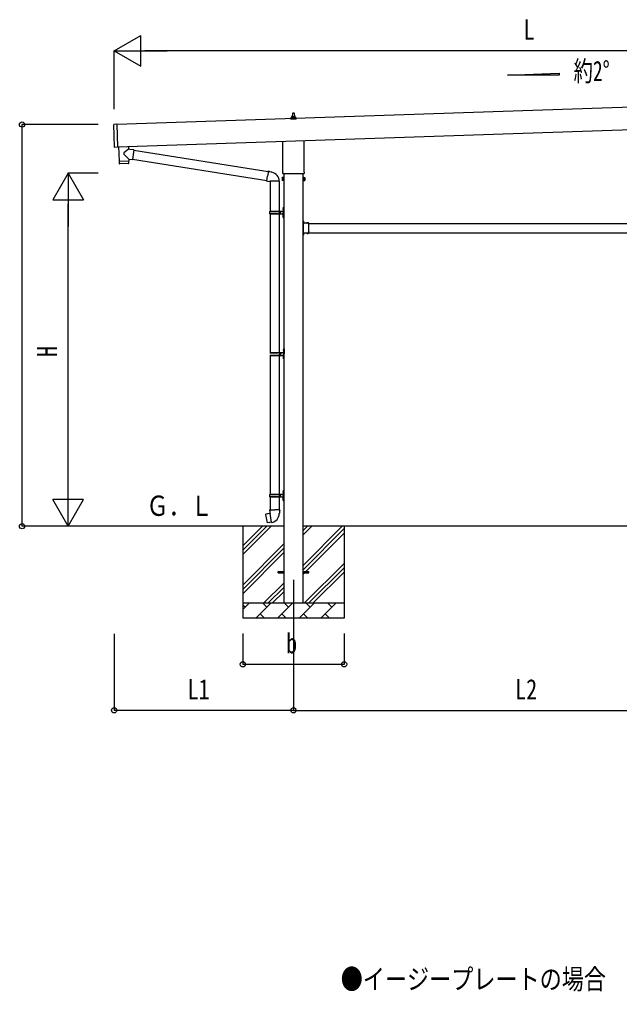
# Model space of a CAD drawing. Units: millimetres, scale not verified. Extents: x -16820 to 16820, y -11880 to 11880.
# Drawn here: x -6023 to -2113, y -5454 to 882 of the extents above; entities that cross this region are included whole.
import ezdxf
from ezdxf.enums import TextEntityAlignment as Align

# ---------------------------------------------------------------- set-up
doc = ezdxf.new("R2010")
doc.units = ezdxf.units.MM
doc.header["$LTSCALE"] = 50
for name, color, linetype in [('0-2_USER1', 3, 'Continuous'), ('0-4_YKK_12', 2, 'Continuous'), ('0-5_YKK_13', 4, 'Continuous'), ('0-6_YKK_A1', 4, 'Continuous'), ('0-7_YKK_D', 6, 'Continuous')]:
    doc.layers.add(name, color=color, linetype=linetype)
doc.styles.add('ＭＳ ゴシック', font='')
doc.styles.get('ＭＳ ゴシック').set_extended_font_data('MS Gothic')

msp = doc.modelspace()

# ---------------------------------------------------------------- linework, layer by layer
at = {"layer": '0-4_YKK_12'}
msp.add_line((-4237.42, -2771), (-4237.42, -3271), dxfattribs=at)
at = {"layer": '0-5_YKK_13'}
for p, q in [((-4243.42, 248.26), (-4242.69, 271.79)), ((-4241.69, 272.76), (-4233.15, 272.76)), ((-4232.15, 271.79), (-4231.42, 248.26)), ((-5403.72, 49.16), (-5408.65, 197.08)), ((-5388.7, 198.75), (-5407.68, 198.11)), ((-4255.67, 232.76), (-4255.67, 240.47)), ((-4219.17, 232.76), (-4255.67, 232.76)), ((-4255.29, 241.26), (-4219.55, 241.26)), ((-4254.91, 241.45), (-4248.19, 243.08)), ((-4247.8, 243.26), (-4227.04, 243.26)), ((-4247.42, 244.05), (-4247.42, 248.26)), ((-4246.42, 248.26), (-4228.42, 248.26)), ((-4227.42, 244.05), (-4227.42, 248.26)), ((-4219.94, 241.45), (-4226.66, 243.08)), ((-4219.17, 232.76), (-4219.17, 240.47)), ((-4305.72, -111.23), (-4305.72, 88.35)), ((-4169.12, 92.9), (-4169.12, -111.23)), ((-5310.47, -28.07), (-5341.96, 4.44)), ((-5313.23, 54.76), (-5312.62, 36.58)), ((-5277.02, 31.52), (-5285.99, -31.55)), ((-5277.28, 29.69), (-4401.29, -109.78)), ((-5374, -43.21), (-5373.34, -56.25)), ((-5312.73, -57.18), (-5370.24, -59.09)), ((-5369.53, -42.06), (-5369.48, -43.06)), ((-5314.57, -40.23), (-5314.55, -41.23)), ((-5310.47, -28.07), (-5285.99, -31.55)), ((-5310.47, -28.07), (-5310.07, -40.08)), ((-5285.73, -29.72), (-4411.71, -168.88)), ((-4400.97, -107.96), (-4406.5, -139.33)), ((-4400.97, -107.96), (-4399.83, -105.98)), ((-4399.83, -105.98), (-4396.26, -106.61)), ((-4396.26, -106.61), (-4395.85, -108.96)), ((-4381.33, -111.78), (-4379.65, -113.41)), ((-4379.65, -113.41), (-4377.53, -113.86)), ((-4307.42, -120), (-4307.42, -114.5)), ((-4169.48, -123.5), (-4305.36, -123.5)), ((-4167.42, -114.5), (-4167.42, -120)), ((-4412.03, -170.7), (-4406.5, -139.33)), ((-4412.03, -170.7), (-4411.63, -172.95)), ((-4412.03, -170.7), (-4406.88, -171.51)), ((-4411.63, -172.95), (-4408.07, -173.58)), ((-4408.07, -173.58), (-4406.88, -171.51)), ((-4406.88, -171.51), (-4392.27, -173.82)), ((-4392.27, -173.82), (-4390.07, -172.84)), ((-4329.77, -173.24), (-4390.96, -173.24)), ((-4389.92, -173.24), (-4389.92, -367)), ((-4329.92, -173.24), (-4329.92, -367)), ((-4311.42, -149.5), (-4310.66, -148.19)), ((-4311.42, -149.5), (-4311.42, -166.5)), ((-4311.42, -166.5), (-4310.66, -167.81)), ((-4304.42, -153.09), (-4310.66, -153.09)), ((-4304.42, -162.91), (-4310.66, -162.91)), ((-4304.42, -167.81), (-4310.66, -167.81)), ((-4301.92, -167.2), (-4304.42, -167.2)), ((-4172.92, -167.2), (-4170.42, -167.2)), ((-4170.42, -153.09), (-4164.18, -153.09)), ((-4170.42, -162.91), (-4164.18, -162.91)), ((-4170.42, -167.81), (-4164.18, -167.81)), ((-4163.42, -149.5), (-4164.18, -148.19)), ((-4163.42, -166.5), (-4164.18, -167.81)), ((-4163.42, -149.5), (-4163.42, -166.5)), ((-4392.92, -369), (-4342.59, -369)), ((-4391.92, -367), (-4305.92, -367)), ((-4391.92, -367), (-4391.92, -369)), ((-4332.92, -367), (-4332.92, -371.5)), ((-4332.92, -371.5), (-4330.92, -371.5)), ((-4330.92, -371.5), (-4330.92, -376)), ((-4330.92, -380.5), (-4330.92, -376)), ((-4324.92, -367), (-4324.92, -376)), ((-4324.92, -371.5), (-4321.92, -371.5)), ((-4324.92, -385), (-4324.92, -376)), ((-4321.92, -371.5), (-4321.92, -376)), ((-4321.92, -380.5), (-4321.92, -376)), ((-4306.22, -349.85), (-4304.18, -350.85)), ((-4304.95, -347.85), (-4304.32, -347.85)), ((-4304.95, -347.85), (-4304.95, -356.15)), ((-4304.95, -356.15), (-4304.32, -356.15)), ((-4304.32, -347.85), (-4304.32, -356.15)), ((-4304.32, -347.85), (-4303.92, -348.25)), ((-4304.32, -356.15), (-4303.92, -355.75)), ((-4304.18, -350.85), (-4303.57, -352)), ((-4303.92, -344), (-4300.92, -342.5)), ((-4303.92, -344), (-4303.92, -376)), ((-4303.92, -348.25), (-4303.92, -355.75)), ((-4303.92, -408), (-4303.92, -376)), ((-4300.92, -342.5), (-4300.92, -376)), ((-4300.92, -342.5), (-4299.92, -342.5)), ((-4300.92, -409.5), (-4300.92, -376)), ((-4299.92, -342.5), (-4299.92, -376)), ((-4299.92, -409.5), (-4299.92, -376)), ((-4392.92, -383), (-4342.59, -383)), ((-4391.92, -385), (-4391.92, -383)), ((-4391.92, -385), (-4305.92, -385)), ((-4389.92, -385), (-4389.92, -1289.5)), ((-4332.92, -385), (-4332.92, -380.5)), ((-4332.92, -380.5), (-4330.92, -380.5)), ((-4329.92, -385), (-4329.92, -1289.5)), ((-4324.92, -380.5), (-4321.92, -380.5)), ((-4306.22, -397.85), (-4304.18, -398.85)), ((-4304.95, -395.85), (-4304.32, -395.85)), ((-4304.95, -395.85), (-4304.95, -404.15)), ((-4304.95, -404.15), (-4304.32, -404.15)), ((-4304.32, -395.85), (-4304.32, -404.15)), ((-4304.32, -395.85), (-4303.92, -396.25)), ((-4304.32, -404.15), (-4303.92, -403.75)), ((-4304.18, -398.85), (-4303.57, -400)), ((-4303.92, -396.25), (-4303.92, -403.75)), ((-4303.92, -408), (-4300.92, -409.5)), ((-4300.92, -409.5), (-4299.92, -409.5)), ((-4173.32, -430.5), (-4174.92, -430.5)), ((-4174.92, -435), (-4173.32, -435)), ((-4173.32, -436), (-4174.92, -436)), ((-4169.22, -438), (-4174.92, -438)), ((-4173.32, -440), (-4174.92, -440)), ((-4174.92, -441), (-4173.32, -441)), ((-4173.32, -447.46), (-4173.32, -430.5)), ((-4173.32, -433.97), (-4173.32, -442.04)), ((-4173.32, -436.87), (-4170.66, -435.55)), ((-4173.32, -439.13), (-4170.66, -440.45)), ((-4172.46, -433.27), (-4172.62, -433.27)), ((-4172.46, -442.74), (-4172.62, -442.74)), ((-4146.05, -445.9), (-4147.37, -443.24)), ((-4143.8, -445.9), (-4142.47, -443.24)), ((-4136.92, -445.9), (-4173.32, -445.9)), ((-4172.92, -447.5), (-4169.92, -447.5)), ((-4172.92, -456.29), (-4172.92, -449.5)), ((-4172.92, -498.29), (-4172.92, -457.71)), ((-4172.92, -506.5), (-4172.92, -499.71)), ((-4149.66, -445.04), (-4149.66, -445.2)), ((-4140.89, -445.9), (-4148.96, -445.9)), ((-4140.19, -445.04), (-4140.19, -445.2)), ((-4136.92, -456.29), (-4136.92, -445.9)), ((-4136.92, -498.29), (-4136.92, -457.71)), ((-4136.92, -510.1), (-4136.92, -499.71)), ((-4173.32, -516), (-4174.92, -516)), ((-4173.32, -520), (-4174.92, -520)), ((-4173.32, -525.5), (-4174.92, -525.5)), ((-4173.32, -525.5), (-4173.32, -508.54)), ((-4136.92, -510.1), (-4173.32, -510.1)), ((-4173.32, -513.97), (-4173.32, -522.04)), ((-4173.32, -516.87), (-4170.66, -515.55)), ((-4173.32, -519.13), (-4170.66, -520.45)), ((-4169.92, -508.5), (-4172.92, -508.5)), ((-4172.46, -513.27), (-4172.62, -513.27)), ((-4172.46, -522.74), (-4172.62, -522.74)), ((-4149.66, -510.96), (-4149.66, -510.8)), ((-4140.89, -510.1), (-4148.96, -510.1)), ((-4146.05, -510.1), (-4147.37, -512.76)), ((-4143.8, -510.1), (-4142.47, -512.76)), ((-4140.19, -510.96), (-4140.19, -510.8)), ((-4301.42, -1266.5), (-4298.42, -1265)), ((-4301.42, -1266.5), (-4301.42, -1298.5)), ((-4298.42, -1265), (-4298.42, -1298.5)), ((-4298.42, -1265), (-4297.42, -1265)), ((-4297.42, -1265), (-4297.42, -1298.5)), ((-4390.42, -1291.5), (-4340.09, -1291.5)), ((-4390.42, -1305.5), (-4340.09, -1305.5)), ((-4389.92, -1307.49), (-4389.92, -2212)), ((-4389.42, -1289.5), (-4303.42, -1289.5)), ((-4389.42, -1307.5), (-4303.42, -1307.5)), ((-4330.42, -1289.5), (-4330.42, -1294)), ((-4330.42, -1294), (-4328.42, -1294)), ((-4330.42, -1307.5), (-4330.42, -1303)), ((-4330.42, -1303), (-4328.42, -1303)), ((-4329.92, -1307.49), (-4329.92, -2212)), ((-4328.42, -1294), (-4328.42, -1298.5)), ((-4328.42, -1303), (-4328.42, -1298.5)), ((-4322.42, -1289.5), (-4322.42, -1298.5)), ((-4322.42, -1294), (-4319.42, -1294)), ((-4322.42, -1307.5), (-4322.42, -1298.5)), ((-4322.42, -1303), (-4319.42, -1303)), ((-4319.42, -1294), (-4319.42, -1298.5)), ((-4319.42, -1303), (-4319.42, -1298.5)), ((-4303.72, -1272.35), (-4301.68, -1273.35)), ((-4303.72, -1320.35), (-4301.68, -1321.35)), ((-4302.45, -1270.35), (-4301.82, -1270.35)), ((-4302.45, -1270.35), (-4302.45, -1278.65)), ((-4302.45, -1278.65), (-4301.82, -1278.65)), ((-4302.45, -1318.35), (-4301.82, -1318.35)), ((-4302.45, -1318.35), (-4302.45, -1326.65)), ((-4302.45, -1326.65), (-4301.82, -1326.65)), ((-4301.82, -1270.35), (-4301.82, -1278.65)), ((-4301.82, -1270.35), (-4301.42, -1270.75)), ((-4301.82, -1278.65), (-4301.42, -1278.25)), ((-4301.82, -1318.35), (-4301.82, -1326.65)), ((-4301.82, -1318.35), (-4301.42, -1318.75)), ((-4301.82, -1326.65), (-4301.42, -1326.25)), ((-4301.68, -1273.35), (-4301.07, -1274.5)), ((-4301.68, -1321.35), (-4301.07, -1322.5)), ((-4301.42, -1270.75), (-4301.42, -1278.25)), ((-4301.42, -1330.5), (-4301.42, -1298.5)), ((-4301.42, -1318.75), (-4301.42, -1326.25)), ((-4298.42, -1332), (-4298.42, -1298.5)), ((-4297.42, -1332), (-4297.42, -1298.5)), ((-4301.42, -1330.5), (-4298.42, -1332)), ((-4298.42, -1332), (-4297.42, -1332)), ((-4392.92, -2214), (-4342.59, -2214)), ((-4391.92, -2212), (-4305.92, -2212)), ((-4391.92, -2212), (-4391.92, -2214)), ((-4332.92, -2212), (-4332.92, -2216.5)), ((-4332.92, -2216.5), (-4330.92, -2216.5)), ((-4330.92, -2216.5), (-4330.92, -2221)), ((-4324.92, -2212), (-4324.92, -2221)), ((-4324.92, -2216.5), (-4321.92, -2216.5)), ((-4321.92, -2216.5), (-4321.92, -2221)), ((-4306.22, -2194.85), (-4304.18, -2195.85)), ((-4304.95, -2192.85), (-4304.32, -2192.85)), ((-4304.95, -2192.85), (-4304.95, -2201.15)), ((-4304.95, -2201.15), (-4304.32, -2201.15)), ((-4304.32, -2192.85), (-4304.32, -2201.15)), ((-4304.32, -2192.85), (-4303.92, -2193.25)), ((-4304.32, -2201.15), (-4303.92, -2200.75)), ((-4304.18, -2195.85), (-4303.57, -2197)), ((-4303.92, -2189), (-4300.92, -2187.5)), ((-4303.92, -2189), (-4303.92, -2221)), ((-4303.92, -2193.25), (-4303.92, -2200.75)), ((-4300.92, -2187.5), (-4300.92, -2221)), ((-4300.92, -2187.5), (-4299.92, -2187.5)), ((-4299.92, -2187.5), (-4299.92, -2221)), ((-4392.92, -2228), (-4342.59, -2228)), ((-4391.92, -2230), (-4391.92, -2228)), ((-4391.92, -2230), (-4305.92, -2230)), ((-4389.92, -2230), (-4389.92, -2314.93)), ((-4332.92, -2230), (-4332.92, -2225.5)), ((-4332.92, -2225.5), (-4330.92, -2225.5)), ((-4330.92, -2225.5), (-4330.92, -2221)), ((-4329.92, -2230), (-4329.92, -2314.93)), ((-4324.92, -2230), (-4324.92, -2221)), ((-4324.92, -2225.5), (-4321.92, -2225.5)), ((-4321.92, -2225.5), (-4321.92, -2221)), ((-4306.22, -2242.85), (-4304.18, -2243.85)), ((-4304.95, -2240.85), (-4304.32, -2240.85)), ((-4304.95, -2240.85), (-4304.95, -2249.15)), ((-4304.95, -2249.15), (-4304.32, -2249.15)), ((-4304.32, -2240.85), (-4304.32, -2249.15)), ((-4304.32, -2240.85), (-4303.92, -2241.25)), ((-4304.32, -2249.15), (-4303.92, -2248.75)), ((-4304.18, -2243.85), (-4303.57, -2245)), ((-4303.92, -2253), (-4303.92, -2221)), ((-4303.92, -2241.25), (-4303.92, -2248.75)), ((-4303.92, -2253), (-4300.92, -2254.5)), ((-4300.92, -2254.5), (-4300.92, -2221)), ((-4300.92, -2254.5), (-4299.92, -2254.5)), ((-4299.92, -2254.5), (-4299.92, -2221)), ((-4418.38, -2343.38), (-4419.19, -2344.55)), ((-4390.51, -2338.13), (-4418.38, -2343.38)), ((-4405.64, -2340.78), (-4405.85, -2341.02)), ((-4391.77, -2314.93), (-4393.92, -2315.71)), ((-4393.92, -2315.71), (-4393.92, -2319.33)), ((-4393.92, -2319.33), (-4391.68, -2320.14)), ((-4391.77, -2314.93), (-4359.92, -2314.93)), ((-4391.77, -2314.93), (-4391.68, -2320.14)), ((-4391.68, -2320.14), (-4391.42, -2334.93)), ((-4391.42, -2334.93), (-4390.07, -2336.93)), ((-4380.16, -2395.42), (-4390.29, -2337.95)), ((-4390.27, -2337.13), (-4390.27, -2337.83)), ((-4390.07, -2336.93), (-4390.1, -2336.93)), ((-4328.07, -2314.93), (-4359.92, -2314.93)), ((-4329.73, -2336.87), (-4329.81, -2339.03)), ((-4328.42, -2334.93), (-4329.73, -2336.87)), ((-4325.92, -2319.33), (-4328.16, -2320.14)), ((-4328.07, -2314.93), (-4325.92, -2315.71)), ((-4325.92, -2315.71), (-4325.92, -2319.33)), ((-4419.19, -2344.55), (-4409.57, -2399.11)), ((-4395.55, -2398.02), (-4395.83, -2397.86)), ((-4379.85, -2396.19), (-4380.1, -2395.52)), ((-4337.42, -2716.5), (-4299.92, -2716.5)), ((-4337.42, -2725.5), (-4337.42, -2716.5)), ((-4174.92, -2716.5), (-4137.42, -2716.5)), ((-4137.42, -2725.5), (-4137.42, -2716.5)), ((-4337.42, -2725.5), (-4299.92, -2725.5)), ((-4174.92, -2725.5), (-4137.42, -2725.5))]:
    msp.add_line(p, q, dxfattribs=at)
for points in [[(-5388.7, 198.75), (-5383.7, 48.83), (-5402.68, 48.2)], [(-5377.19, 52.63), (-5374.03, -42.21), (-5310.07, -40.08)], [(-5312.62, 36.58), (-5314.71, 34.81), (-5341.93, 11.78)], [(-5277.02, 31.52), (-5302.94, 35.2), (-5312.62, 36.58)], [(-5309.83, -54.13), (-5310.03, -41.08), (-5374, -43.21)], [(-4400.97, -107.96), (-4395.85, -108.96), (-4381.33, -111.78)], [(-4304.42, -167.81), (-4304.42, -148.19), (-4310.66, -148.19)], [(-4304.42, -167.2), (-4304.42, -148.8), (-4301.92, -148.8)], [(-4170.42, -167.2), (-4170.42, -148.8), (-4172.92, -148.8)], [(-4170.42, -167.81), (-4170.42, -148.19), (-4164.18, -148.19)], [(-4306.22, -354.15), (-4304.18, -353.15), (-4303.57, -352)], [(-4306.22, -402.15), (-4304.18, -401.15), (-4303.57, -400)], [(-4174.92, -445.5), (-4174.92, -439.5), (-4174.92, -436.5), (-4174.92, -430.5)], [(-4172.92, -449.5), (-4169.92, -449.5), (-4169.92, -445.9)], [(-4172.92, -506.5), (-4169.92, -506.5), (-4169.92, -510.1)], [(-4174.92, -525.5), (-4174.92, -519.5), (-4174.92, -516.5), (-4174.92, -510.5)], [(-4303.72, -1276.65), (-4301.68, -1275.65), (-4301.07, -1274.5)], [(-4303.72, -1324.65), (-4301.68, -1323.65), (-4301.07, -1322.5)], [(-4306.22, -2199.15), (-4304.18, -2198.15), (-4303.57, -2197)], [(-4306.22, -2247.15), (-4304.18, -2246.15), (-4303.57, -2245)], [(-4403.39, -2340.56), (-4403.67, -2340.4), (-4405.64, -2340.78)], [(-4328.07, -2314.93), (-4328.16, -2320.14), (-4328.42, -2334.93)], [(-4380.43, -2395.33), (-4408.41, -2399.93), (-4409.57, -2399.11)], [(-4393.36, -2397.46), (-4393.57, -2397.69), (-4395.55, -2398.02)]]:
    msp.add_lwpolyline(points, dxfattribs=at)
for points in [[(-4301.92, -168.5), (-4301.92, -147.5), (-4299.92, -147.5), (-4299.92, -168.5)], [(-4172.92, -168.5), (-4172.92, -147.5), (-4174.92, -147.5), (-4174.92, -168.5)]]:
    msp.add_lwpolyline(points, close=True, dxfattribs=at)
for centre, radius, start, end in [((-4241.69, 271.76), 1, 90, 178.60509), ((-4233.15, 271.76), 1, 1.39491, 90), ((-5407.65, 197.11), 1, 91.90915, 181.90915), ((-4254.67, 240.47), 1, 103.62699, 180), ((-4248.42, 244.05), 1, 283.62699, 0), ((-4243.34, 247.63), 4.13, 90, 171.17633), ((-4246.42, 247.26), 1, 90, 180), ((-4234.09, 248.26), 4.83, 133.60282, 180), ((-4240.75, 248.26), 4.83, 0, 46.39718), ((-4231.51, 247.63), 4.13, 8.82367, 90), ((-4228.42, 247.26), 1, 0, 90), ((-4226.42, 244.05), 1, 180, 256.37301), ((-4220.17, 240.47), 1, 0, 76.37301), ((-5402.72, 49.2), 1, 181.90915, 271.90915), ((-5338.55, 8.09), 5, 132.56466, 226.88314), ((-5370.34, -56.09), 3, 182.90915, 271.95747), ((-5312.83, -54.18), 3, 271.90915, 0.90915), ((-4390.07, -172.84), 60.3, 359.62495, 78), ((-4303.42, -114.5), 4, 125.09963, 180), ((-4303.42, -120), 4, 180, 194.47751), ((-4303.42, -120), 4, 194.47751, 241.04498), ((-4171.42, -120), 4, 298.95502, 345.52249), ((-4171.42, -114.5), 4, 0, 54.90037), ((-4171.42, -120), 4, 345.52249, 0), ((-4307.08, -150.64), 4.34, 145.61575, 214.38425), ((-4307.08, -165.36), 4.34, 145.61575, 214.38425), ((-4295.18, -158), 16.24, 162.41205, 197.58795), ((-4167.77, -150.64), 4.34, 325.61575, 34.38425), ((-4179.66, -158), 16.24, 342.41205, 17.58795), ((-4167.77, -165.36), 4.34, 325.61575, 34.38425), ((-4344.17, -376), 49.25, 171.82876, 180.00002), ((-4344.17, -376), 49.25, 180.00002, 188.17127), ((-4342.59, -367), 2, 270, 359.99998), ((-4300.62, -352), 6, 136.21765, 223.78235), ((-4305.92, -365), 2, 270, 359.99998), ((-4342.59, -385), 2, 0.00005, 90.00004), ((-4300.62, -400), 6, 136.21765, 223.78235), ((-4305.92, -387), 2, 0.00005, 90.00004), ((-4172.62, -433.97), 0.7, 90, 180), ((-4172.62, -442.04), 0.7, 180, 270), ((-4172.46, -434.13), 0.862, 39.12355, 90), ((-4172.46, -441.87), 0.862, 270, 320.87645), ((-4177.22, -438), 7, 0, 39.12355), ((-4177.22, -438), 7, 320.87645, 0), ((-4144.92, -449.8), 7, 90, 129.12355), ((-4144.92, -449.8), 7, 50.87645, 90), ((-4172.92, -445.5), 2, 180, 270), ((-4173.62, -457), 1, 314.427, 45.573), ((-4173.62, -499), 1, 314.427, 45.573), ((-4148.96, -445.2), 0.7, 180, 270), ((-4148.79, -445.04), 0.862, 129.12355, 180), ((-4140.89, -445.2), 0.7, 270, 0), ((-4141.05, -445.04), 0.862, 0, 50.87645), ((-4136.22, -457), 1, 134.427, 225.573), ((-4136.22, -499), 1, 134.427, 225.573), ((-4172.92, -510.5), 2, 90, 180), ((-4172.62, -513.97), 0.7, 90, 180), ((-4172.62, -522.04), 0.7, 180, 270), ((-4172.46, -514.13), 0.862, 39.12355, 90), ((-4172.46, -521.87), 0.862, 270, 320.87645), ((-4177.22, -518), 7, 0, 39.12355), ((-4177.22, -518), 7, 320.87645, 0), ((-4148.96, -510.8), 0.7, 90, 180), ((-4148.79, -510.96), 0.862, 180, 230.87645), ((-4144.92, -506.2), 7, 230.87645, 270), ((-4144.92, -506.2), 7, 270, 309.12355), ((-4140.89, -510.8), 0.7, 0, 90), ((-4141.05, -510.96), 0.862, 309.12355, 0), ((-4340.09, -1289.5), 2, 270, 359.99998), ((-4340.09, -1307.5), 2, 0.00005, 90.00004), ((-4298.12, -1274.5), 6, 136.21765, 223.78235), ((-4298.12, -1322.5), 6, 136.21765, 223.78235), ((-4303.42, -1287.5), 2, 270, 359.99998), ((-4303.42, -1309.5), 2, 0.00005, 90.00004), ((-4344.17, -2221), 49.25, 171.82876, 180.00002), ((-4342.59, -2212), 2, 270, 359.99998), ((-4300.62, -2197), 6, 136.21765, 223.78235), ((-4305.92, -2210), 2, 270, 359.99998), ((-4344.17, -2221), 49.25, 180.00002, 188.17127), ((-4342.59, -2230), 2, 0.00005, 90.00004), ((-4300.62, -2245), 6, 136.21765, 223.78235), ((-4305.92, -2232), 2, 0.00005, 90.00004), ((-4390.57, -2337.83), 0.3, 280.66842, 0), ((-4390.07, -2337.13), 0.2, 100, 180), ((-4390.07, -2336.93), 60.3, 279.96938, 358), ((-4380.38, -2395.63), 0.3, 20, 99.33158), ((-4379.67, -2396.12), 0.2, 200, 279.96938)]:
    msp.add_arc(centre, radius, start, end, dxfattribs=at)
at = {"layer": '0-6_YKK_A1'}
for p, q in [((-2842.74, 519.19), (-2506.74, 531.6)), ((-2506.74, 519.19), (-2842.74, 519.19)), ((-2506.74, 531.6), (-2506.74, 519.19)), ((3.42, 377.03), (-5388.65, 197.33)), ((-5383.82, 52.41), (8.25, 232.14)), ((-4299.92, -123.5), (-4299.92, -2921)), ((-4174.92, -2921), (-4174.92, -123.5)), ((-4136.92, -448), (-1237.92, -448)), ((-4169.92, -508), (-4174.42, -508)), ((-4136.92, -508), (-1237.92, -508)), ((-4299.92, -2421), (-5244.08, -2421)), ((-4567.42, -2421), (-4567.42, -3021)), ((-4567.42, -2606.05), (-4382.37, -2421)), ((-4567.42, -2577.77), (-4410.65, -2421)), ((-4567.42, -2549.48), (-4438.94, -2421)), ((-1199.92, -2421), (-4174.92, -2421)), ((-4174.92, -2676.1), (-3919.82, -2421)), ((-4174.92, -2478.11), (-4117.81, -2421)), ((-4174.92, -2449.82), (-4146.1, -2421)), ((-4174.92, -2704.38), (-3907.42, -2436.88)), ((-4174.92, -2732.67), (-3907.42, -2465.17)), ((-3907.42, -2421), (-3907.42, -3021)), ((-4567.42, -2804.04), (-4299.92, -2536.54)), ((-4567.42, -2832.32), (-4299.92, -2564.82)), ((-4567.42, -2860.61), (-4299.92, -2593.11)), ((-4165.26, -2921), (-3907.42, -2663.16)), ((-4136.98, -2921), (-3907.42, -2691.44)), ((-4108.69, -2921), (-3907.42, -2719.73)), ((-4429.82, -2921), (-4299.92, -2791.1)), ((-4401.54, -2921), (-4299.92, -2819.38)), ((-4373.25, -2921), (-4299.92, -2847.67)), ((-4567.42, -2921), (-3907.42, -2921)), ((-4567.42, -2963.89), (-4524.53, -2921)), ((-4553.08, -2949.55), (-4567.42, -2935.21)), ((-4483.11, -3021), (-4383.11, -2921)), ((-4411.66, -2949.55), (-4440.21, -2921)), ((-4341.68, -3021), (-4241.68, -2921)), ((-4270.24, -2949.55), (-4298.79, -2921)), ((-4200.26, -3021), (-4100.26, -2921)), ((-4128.82, -2949.55), (-4157.37, -2921)), ((-4058.84, -3021), (-3958.84, -2921)), ((-3987.4, -2949.55), (-4015.95, -2921)), ((-3910.71, -2921), (-3907.42, -2917.72)), ((-3907.42, -3021), (-4567.42, -3021)), ((-4454.55, -2992.45), (-4426, -3021)), ((-4313.13, -2992.45), (-4284.58, -3021)), ((-4171.71, -2992.45), (-4143.16, -3021)), ((-4030.29, -2992.45), (-4001.74, -3021))]:
    msp.add_line(p, q, dxfattribs=at)
msp.add_lwpolyline([(-4169.92, -448), (-4174.42, -448), (-4174.42, -508)], dxfattribs=at)
at = {"layer": '0-7_YKK_D'}
for p, q in [((-5406.12, 678.11), (-5232.91, 778.11)), ((-5232.91, 578.11), (-5232.91, 778.11)), ((-5406.12, 296.8), (-5406.12, 679.11)), ((-5406.12, 678.11), (-5232.91, 578.11)), ((-5406.12, 678.11), (-5059.71, 678.11)), ((-174.27, 678.11), (-5206.12, 678.11)), ((-5510.06, 196.61), (-6007.12, 196.61)), ((-6006.12, -2421), (-6006.12, 196.61)), ((-5706.12, -121), (-5806.12, -294.21)), ((-5510.06, -121), (-5707.12, -121)), ((-5706.12, -121), (-5606.12, -294.21)), ((-5706.12, -121), (-5706.12, -467.41)), ((-5806.12, -294.21), (-5606.12, -294.21)), ((-5706.12, -2221), (-5706.12, -321)), ((-5706.12, -2421), (-5706.12, -2074.59)), ((-5706.12, -2421), (-5806.12, -2247.79)), ((-5606.12, -2247.79), (-5806.12, -2247.79)), ((-5706.12, -2421), (-5606.12, -2247.79)), ((-5245.08, -2421), (-6007.12, -2421)), ((-5245.08, -2421), (-5707.12, -2421)), ((-5406.12, -3122), (-5406.12, -3622)), ((-4567.42, -3121), (-4567.42, -3322)), ((-4237.42, -3121), (-4237.42, -3622)), ((-4237.42, -3121), (-4237.42, -3622)), ((-3907.42, -3121), (-3907.42, -3322)), ((-4567.42, -3321), (-3907.42, -3321)), ((-4237.42, -3621), (-5406.12, -3621)), ((-4237.42, -3621), (-1137.42, -3621))]:
    msp.add_line(p, q, dxfattribs=at)
for centre in [(-6006.12, 196.61), (-6006.12, -2421), (-4567.42, -3321), (-3907.42, -3321), (-5406.12, -3621), (-4237.42, -3621), (-4237.42, -3621)]:
    msp.add_circle(centre, 17, dxfattribs=at)

# ---------------------------------------------------------------- texts
at = {"layer": '0-2_USER1', "style": 'ＭＳ ゴシック', "width": 0.8}
msp.add_text('●イージープレートの場合', height=132, dxfattribs=at).set_placement((-3929.6, -5478), align=Align.BOTTOM_LEFT)
at = {"layer": '0-6_YKK_A1', "style": 'ＭＳ ゴシック'}
for s, width, p in [('約2°', 0.7, (-2412, 440)), ('Ｇ．Ｌ', 0.8, (-5195.2, -2393))]:
    msp.add_text(s, height=132, dxfattribs=dict(at, width=width)).set_placement(p, align=Align.BOTTOM_LEFT)
at = {"layer": '0-7_YKK_D', "style": 'ＭＳ ゴシック', "width": 0.8}
for s, p in [('L', (-2738.19, 710.11)), ('b', (-4285.42, -3289)), ('L1', (-4927.37, -3589)), ('L2', (-2793.02, -3589))]:
    msp.add_text(s, height=132, dxfattribs=at).set_placement(p, align=Align.BOTTOM_LEFT)
msp.add_text('H', height=132, rotation=90, dxfattribs=at).set_placement((-5738.12, -1319), align=Align.BOTTOM_LEFT)

doc.saveas('drawing.dxf')
